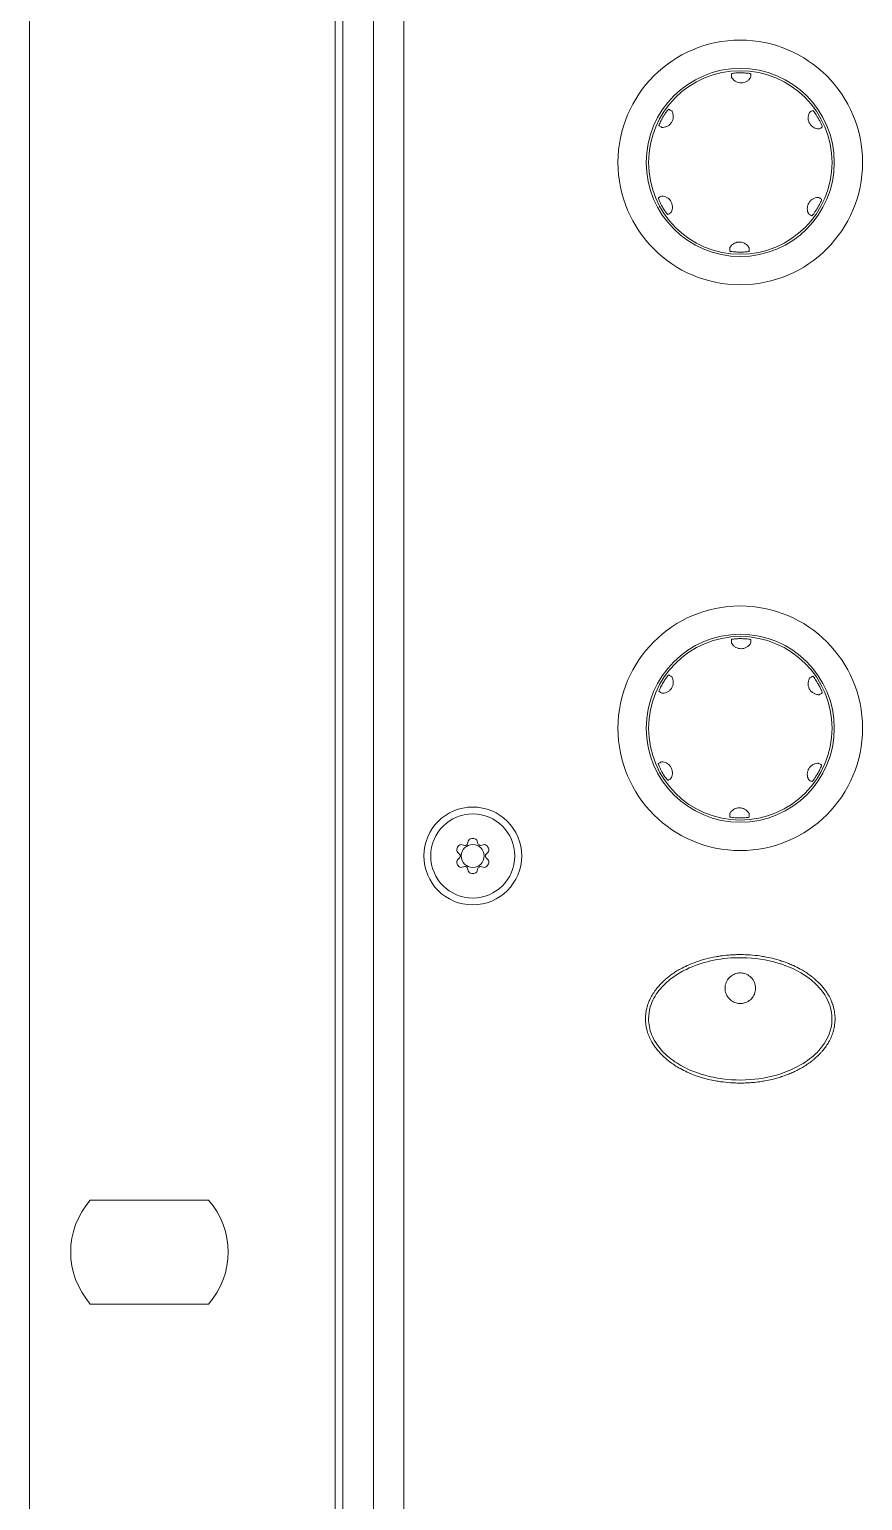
# Model space of a CAD drawing. Header units: millimetres. Extents: x 20 to 1660, y 4 to 1168.
# Drawn here: x 194.9 to 249.4, y 556.9 to 653.1 of the extents above; entities that cross this region are included whole.
import ezdxf

# ---------------------------------------------------------------- set-up
doc = ezdxf.new("R2010")
doc.units = ezdxf.units.MM
doc.header["$LTSCALE"] = 4
doc.layers.add('Visible Edges(A H Standard)', color=7, linetype='Continuous', lineweight=18)

msp = doc.modelspace()

# ---------------------------------------------------------------- linework, layer by layer
at = {"layer": 'Visible Edges(A H Standard)'}
for p, q in [((214.876, 743.055), (214.876, 257.055)), ((194.876, 262.055), (194.876, 738.055)), ((215.376, 718.855), (215.376, 270.484)), ((217.376, 270.484), (217.376, 718.855)), ((219.376, 270.484), (219.376, 718.855)), ((219.376, 718.855), (219.376, 270.484)), ((223.189, 599.74), (223.362, 599.693)), ((223.537, 599.795), (223.584, 599.968)), ((224.169, 599.968), (224.215, 599.795)), ((224.391, 599.693), (224.564, 599.74)), ((223.023, 599.106), (222.896, 599.233)), ((222.896, 598.776), (223.023, 598.903)), ((224.857, 599.233), (224.73, 599.106)), ((224.73, 598.903), (224.857, 598.776)), ((223.362, 598.316), (223.189, 598.269)), ((223.584, 598.041), (223.537, 598.214)), ((224.215, 598.214), (224.169, 598.041)), ((224.564, 598.269), (224.391, 598.316)), ((198.858, 576.505), (206.595, 576.505)), ((206.595, 569.705), (198.858, 569.705))]:
    msp.add_line(p, q, dxfattribs=at)
for centre, radius in [((241.376, 644.355), 8), ((241.376, 644.355), 6.15), ((241.376, 644.355), 6), ((241.376, 607.355), 8), ((241.376, 607.355), 6.15), ((241.376, 607.355), 6), ((223.876, 599.005), 3.2), ((223.876, 599.005), 2.75), ((223.876, 599.005), 0.75)]:
    msp.add_circle(centre, radius, dxfattribs=at)
for centre, radius, start, end in [((223.073, 599.409), 0.25, 153.26057, 225), ((223.876, 599.005), 1.15, 146.73943, 153.26057), ((223.124, 599.498), 0.25, 75, 146.73943), ((223.388, 599.79), 0.1, 255, 301.90196), ((223.876, 599.005), 0.825, 118.09804, 121.90196), ((223.441, 599.821), 0.1, 298.09804, 345), ((223.825, 599.903), 0.25, 93.26057, 165), ((223.876, 599.005), 1.15, 86.73943, 93.26057), ((223.928, 599.903), 0.25, 15, 86.73943), ((224.312, 599.821), 0.1, 195, 241.90196), ((223.876, 599.005), 0.825, 58.09804, 61.90196), ((224.365, 599.79), 0.1, 238.09804, 285), ((224.629, 599.498), 0.25, 33.26057, 105), ((223.876, 599.005), 1.15, 26.73943, 33.26057), ((224.68, 599.409), 0.25, 315, 26.73943), ((223.073, 598.6), 0.25, 135, 206.73943), ((223.876, 599.005), 1.15, 206.73943, 213.26057), ((222.952, 599.035), 0.1, 358.09804, 45), ((222.952, 598.974), 0.1, 315, 1.90196), ((223.876, 599.005), 0.825, 178.09804, 181.90196), ((224.801, 599.035), 0.1, 135, 181.90196), ((223.876, 599.005), 0.825, 358.09804, 1.90196), ((224.801, 598.974), 0.1, 178.09804, 225), ((223.876, 599.005), 1.15, 326.73943, 333.26057), ((224.68, 598.6), 0.25, 333.26057, 45), ((223.124, 598.511), 0.25, 213.26057, 285), ((223.388, 598.219), 0.1, 58.09804, 105), ((223.876, 599.005), 0.825, 238.09804, 241.90196), ((223.441, 598.189), 0.1, 15, 61.90196), ((223.825, 598.106), 0.25, 195, 266.73943), ((223.876, 599.005), 1.15, 266.73943, 273.26057), ((223.928, 598.106), 0.25, 273.26057, 345), ((224.312, 598.189), 0.1, 118.09804, 165), ((223.876, 599.005), 0.825, 298.09804, 301.90196), ((224.365, 598.219), 0.1, 75, 121.90196), ((224.629, 598.511), 0.25, 255, 326.73943), ((202.726, 573.105), 5.15, 138.68532, 221.31468), ((202.726, 573.105), 5.15, 318.68532, 41.31468)]:
    msp.add_arc(centre, radius, start, end, dxfattribs=at)
for points, knots in [([(240.799, 650.164), (240.799, 650.166), (240.807, 650.17), (240.843, 650.178), (240.877, 650.184), (240.968, 650.196), (241.024, 650.202), (241.132, 650.21), (241.178, 650.212), (241.267, 650.215), (241.307, 650.216), (241.39, 650.217), (241.433, 650.217), (241.515, 650.215), (241.556, 650.214), (241.641, 650.21), (241.685, 650.207), (241.795, 650.198), (241.857, 650.192), (241.957, 650.178), (241.994, 650.171), (242.035, 650.162), (242.045, 650.159), (242.055, 650.155), (242.056, 650.154), (242.056, 650.153)], [0.0050526, 0.0050526, 0.0050526, 0.0050526, 0.0209335, 0.0209335, 0.0421493, 0.0421493, 0.0639025, 0.0639025, 0.0788198, 0.0788198, 0.0911081, 0.0911081, 0.1036264, 0.1036264, 0.1158981, 0.1158981, 0.1294983, 0.1294983, 0.152114, 0.152114, 0.172933, 0.172933, 0.185567, 0.185567, 0.1930408, 0.1930408, 0.1930408, 0.1930408]), ([(240.8, 649.937), (240.8, 649.975), (240.8, 650.014), (240.8, 650.089), (240.799, 650.127), (240.799, 650.164)], [0, 0, 0, 0, 0.2608119, 0.2608119, 0.5174788, 0.5174788, 0.5174788, 0.5174788]), ([(242.055, 649.926), (242.055, 649.921), (242.044, 649.898), (242.001, 649.836), (241.973, 649.8), (241.893, 649.723), (241.844, 649.683), (241.731, 649.621), (241.674, 649.597), (241.556, 649.567), (241.498, 649.559), (241.38, 649.558), (241.321, 649.564), (241.204, 649.592), (241.147, 649.614), (241.034, 649.673), (240.983, 649.711), (240.895, 649.793), (240.861, 649.835), (240.812, 649.907), (240.8, 649.932), (240.8, 649.937)], [-0.277297, -0.277297, -0.277297, -0.277297, -0.2408031, -0.2408031, -0.2110318, -0.2110318, -0.1825766, -0.1825766, -0.1593494, -0.1593494, -0.1383563, -0.1383563, -0.1174789, -0.1174789, -0.094839, -0.094839, -0.0675962, -0.0675962, -0.0356357, -0.0356357, 0, 0, 0, 0]), ([(242.056, 650.153), (242.056, 650.115), (242.056, 650.077), (242.056, 650.001), (242.056, 649.964), (242.055, 649.926)], [0.001464, 0.001464, 0.001464, 0.001464, 0.2608124, 0.2608124, 0.5189912, 0.5189912, 0.5189912, 0.5189912]), ([(236.057, 646.76), (236.055, 646.761), (236.056, 646.769), (236.066, 646.804), (236.078, 646.837), (236.114, 646.923), (236.138, 646.976), (236.189, 647.081), (236.213, 647.129), (236.254, 647.204), (236.268, 647.231), (236.295, 647.278), (236.306, 647.298), (236.329, 647.337), (236.341, 647.356), (236.366, 647.398), (236.38, 647.42), (236.415, 647.477), (236.437, 647.51), (236.505, 647.611), (236.544, 647.665), (236.606, 647.747), (236.633, 647.78), (236.668, 647.82), (236.679, 647.832), (236.691, 647.842), (236.694, 647.843), (236.695, 647.843)], [0.0050526, 0.0050526, 0.0050526, 0.0050526, 0.0209342, 0.0209342, 0.0422625, 0.0422625, 0.0644389, 0.0644389, 0.0815175, 0.0815175, 0.0906589, 0.0906589, 0.0976208, 0.0976208, 0.1042775, 0.1042775, 0.112119, 0.112119, 0.1244509, 0.1244509, 0.1504493, 0.1504493, 0.1759928, 0.1759928, 0.1945331, 0.1945331, 0.2065534, 0.2065534, 0.2065534, 0.2065534]), ([(236.891, 647.728), (236.894, 647.727), (236.9, 647.718), (236.92, 647.684), (236.932, 647.659), (236.962, 647.581), (236.979, 647.525), (236.996, 647.398), (236.997, 647.332), (236.977, 647.193), (236.957, 647.124), (236.895, 646.994), (236.856, 646.934), (236.763, 646.831), (236.711, 646.788), (236.598, 646.717), (236.539, 646.692), (236.425, 646.656), (236.372, 646.648), (236.286, 646.642), (236.258, 646.644), (236.253, 646.647)], [-0.2745814, -0.2745814, -0.2745814, -0.2745814, -0.2512857, -0.2512857, -0.2281491, -0.2281491, -0.1975121, -0.1975121, -0.170653, -0.170653, -0.1447631, -0.1447631, -0.1195712, -0.1195712, -0.0947901, -0.0947901, -0.0671927, -0.0671927, -0.0356579, -0.0356579, -0.0000154, -0.0000154, -0.0000154, -0.0000154]), ([(236.695, 647.843), (236.728, 647.823), (236.761, 647.804), (236.827, 647.766), (236.859, 647.747), (236.891, 647.728)], [0.001464, 0.001464, 0.001464, 0.001464, 0.265031, 0.265031, 0.5189911, 0.5189911, 0.5189911, 0.5189911]), ([(246.541, 646.552), (246.538, 646.551), (246.527, 646.549), (246.49, 646.55), (246.463, 646.551), (246.382, 646.563), (246.325, 646.576), (246.207, 646.624), (246.15, 646.656), (246.04, 646.741), (245.989, 646.792), (245.906, 646.91), (245.873, 646.974), (245.829, 647.106), (245.817, 647.173), (245.811, 647.307), (245.818, 647.371), (245.845, 647.49), (245.865, 647.541), (245.903, 647.619), (245.919, 647.642), (245.923, 647.645)], [-0.2748649, -0.2748649, -0.2748649, -0.2748649, -0.2520329, -0.2520329, -0.2293057, -0.2293057, -0.1983464, -0.1983464, -0.1716119, -0.1716119, -0.1456849, -0.1456849, -0.1203829, -0.1203829, -0.0954605, -0.0954605, -0.0679128, -0.0679128, -0.0356556, -0.0356556, -0.0000154, -0.0000154, -0.0000154, -0.0000154]), ([(245.923, 647.645), (245.957, 647.665), (245.99, 647.684), (246.055, 647.722), (246.087, 647.741), (246.119, 647.759)], [0, 0, 0, 0, 0.2650872, 0.2650872, 0.5174787, 0.5174787, 0.5174787, 0.5174787]), ([(246.119, 647.759), (246.121, 647.76), (246.128, 647.755), (246.153, 647.728), (246.175, 647.702), (246.232, 647.628), (246.266, 647.581), (246.331, 647.484), (246.36, 647.439), (246.406, 647.366), (246.421, 647.34), (246.449, 647.294), (246.46, 647.274), (246.483, 647.234), (246.494, 647.215), (246.517, 647.172), (246.53, 647.149), (246.561, 647.09), (246.579, 647.054), (246.633, 646.945), (246.66, 646.885), (246.7, 646.789), (246.715, 646.75), (246.732, 646.7), (246.737, 646.684), (246.739, 646.669), (246.739, 646.666), (246.738, 646.665)], [0.0050526, 0.0050526, 0.0050526, 0.0050526, 0.0209342, 0.0209342, 0.0422625, 0.0422625, 0.0644389, 0.0644389, 0.0815175, 0.0815175, 0.0906588, 0.0906588, 0.0976208, 0.0976208, 0.1042776, 0.1042776, 0.1121191, 0.1121191, 0.124451, 0.124451, 0.1504494, 0.1504494, 0.1759928, 0.1759928, 0.194533, 0.194533, 0.2065532, 0.2065532, 0.2065532, 0.2065532]), ([(236.253, 646.647), (236.22, 646.666), (236.186, 646.685), (236.121, 646.723), (236.089, 646.741), (236.057, 646.76)], [0, 0, 0, 0, 0.2650305, 0.2650305, 0.5174787, 0.5174787, 0.5174787, 0.5174787]), ([(246.738, 646.665), (246.705, 646.646), (246.671, 646.627), (246.605, 646.589), (246.573, 646.571), (246.541, 646.552)], [0.001464, 0.001464, 0.001464, 0.001464, 0.2650877, 0.2650877, 0.5189911, 0.5189911, 0.5189911, 0.5189911]), ([(236.634, 640.95), (236.632, 640.949), (236.625, 640.954), (236.6, 640.981), (236.578, 641.007), (236.521, 641.081), (236.487, 641.128), (236.422, 641.225), (236.392, 641.27), (236.347, 641.343), (236.331, 641.369), (236.304, 641.415), (236.292, 641.435), (236.27, 641.475), (236.259, 641.495), (236.236, 641.537), (236.223, 641.56), (236.192, 641.619), (236.174, 641.655), (236.12, 641.764), (236.093, 641.824), (236.053, 641.92), (236.038, 641.959), (236.021, 642.009), (236.016, 642.025), (236.013, 642.04), (236.013, 642.044), (236.015, 642.044)], [0.0050526, 0.0050526, 0.0050526, 0.0050526, 0.0209342, 0.0209342, 0.0422625, 0.0422625, 0.0644389, 0.0644389, 0.0815175, 0.0815175, 0.0906588, 0.0906588, 0.0976208, 0.0976208, 0.1042776, 0.1042776, 0.1121191, 0.1121191, 0.124451, 0.124451, 0.1504494, 0.1504494, 0.1759928, 0.1759928, 0.194533, 0.194533, 0.2065532, 0.2065532, 0.2065532, 0.2065532]), ([(236.015, 642.044), (236.048, 642.063), (236.082, 642.083), (236.147, 642.12), (236.18, 642.139), (236.212, 642.157)], [0.001464, 0.001464, 0.001464, 0.001464, 0.2650877, 0.2650877, 0.5189911, 0.5189911, 0.5189911, 0.5189911]), ([(236.212, 642.157), (236.215, 642.158), (236.225, 642.16), (236.263, 642.159), (236.29, 642.158), (236.371, 642.146), (236.428, 642.133), (236.546, 642.085), (236.603, 642.053), (236.713, 641.968), (236.763, 641.917), (236.847, 641.799), (236.879, 641.735), (236.924, 641.603), (236.935, 641.536), (236.942, 641.402), (236.934, 641.338), (236.908, 641.219), (236.888, 641.168), (236.85, 641.09), (236.834, 641.067), (236.83, 641.064)], [-0.2748649, -0.2748649, -0.2748649, -0.2748649, -0.2520329, -0.2520329, -0.2293057, -0.2293057, -0.1983464, -0.1983464, -0.1716119, -0.1716119, -0.1456849, -0.1456849, -0.1203829, -0.1203829, -0.0954605, -0.0954605, -0.0679128, -0.0679128, -0.0356556, -0.0356556, -0.0000154, -0.0000154, -0.0000154, -0.0000154]), ([(245.862, 640.981), (245.859, 640.982), (245.852, 640.992), (245.833, 641.026), (245.821, 641.05), (245.79, 641.128), (245.773, 641.184), (245.757, 641.311), (245.756, 641.377), (245.776, 641.516), (245.796, 641.585), (245.857, 641.715), (245.897, 641.775), (245.99, 641.878), (246.042, 641.921), (246.155, 641.992), (246.214, 642.017), (246.328, 642.053), (246.381, 642.061), (246.467, 642.067), (246.495, 642.065), (246.499, 642.062)], [-0.2745814, -0.2745814, -0.2745814, -0.2745814, -0.2512857, -0.2512857, -0.2281491, -0.2281491, -0.1975121, -0.1975121, -0.170653, -0.170653, -0.1447631, -0.1447631, -0.1195712, -0.1195712, -0.0947901, -0.0947901, -0.0671927, -0.0671927, -0.0356579, -0.0356579, -0.0000154, -0.0000154, -0.0000154, -0.0000154]), ([(246.696, 641.949), (246.698, 641.948), (246.697, 641.94), (246.686, 641.905), (246.675, 641.872), (246.639, 641.786), (246.615, 641.733), (246.564, 641.629), (246.54, 641.581), (246.499, 641.505), (246.484, 641.478), (246.458, 641.432), (246.446, 641.411), (246.423, 641.372), (246.412, 641.353), (246.387, 641.311), (246.373, 641.289), (246.338, 641.232), (246.316, 641.199), (246.248, 641.098), (246.209, 641.044), (246.147, 640.962), (246.12, 640.929), (246.085, 640.889), (246.074, 640.877), (246.062, 640.867), (246.059, 640.866), (246.058, 640.866)], [0.0050526, 0.0050526, 0.0050526, 0.0050526, 0.0209342, 0.0209342, 0.0422625, 0.0422625, 0.0644389, 0.0644389, 0.0815175, 0.0815175, 0.0906589, 0.0906589, 0.0976208, 0.0976208, 0.1042775, 0.1042775, 0.112119, 0.112119, 0.1244509, 0.1244509, 0.1504493, 0.1504493, 0.1759928, 0.1759928, 0.1945331, 0.1945331, 0.2065534, 0.2065534, 0.2065534, 0.2065534]), ([(246.499, 642.062), (246.533, 642.043), (246.567, 642.024), (246.632, 641.986), (246.664, 641.968), (246.696, 641.949)], [0, 0, 0, 0, 0.2650305, 0.2650305, 0.5174787, 0.5174787, 0.5174787, 0.5174787]), ([(236.83, 641.064), (236.796, 641.045), (236.763, 641.025), (236.697, 640.987), (236.665, 640.969), (236.634, 640.95)], [0, 0, 0, 0, 0.2650872, 0.2650872, 0.5174787, 0.5174787, 0.5174787, 0.5174787]), ([(246.058, 640.866), (246.025, 640.886), (245.991, 640.905), (245.926, 640.943), (245.894, 640.962), (245.862, 640.981)], [0.001464, 0.001464, 0.001464, 0.001464, 0.265031, 0.265031, 0.5189911, 0.5189911, 0.5189911, 0.5189911]), ([(240.697, 638.783), (240.697, 638.786), (240.702, 638.797), (240.723, 638.832), (240.739, 638.857), (240.788, 638.917), (240.821, 638.953), (240.905, 639.02), (240.951, 639.051), (241.052, 639.101), (241.103, 639.119), (241.197, 639.141), (241.237, 639.147), (241.315, 639.152), (241.351, 639.151), (241.429, 639.144), (241.47, 639.137), (241.564, 639.111), (241.615, 639.091), (241.721, 639.034), (241.771, 638.996), (241.859, 638.916), (241.892, 638.873), (241.941, 638.802), (241.953, 638.777), (241.953, 638.772)], [-0.2785625, -0.2785625, -0.2785625, -0.2785625, -0.2532676, -0.2532676, -0.2275298, -0.2275298, -0.2007682, -0.2007682, -0.177397, -0.177397, -0.1569657, -0.1569657, -0.1425472, -0.1425472, -0.1295459, -0.1295459, -0.1148331, -0.1148331, -0.0943326, -0.0943326, -0.0672676, -0.0672676, -0.0356234, -0.0356234, -0.0000154, -0.0000154, -0.0000154, -0.0000154]), ([(240.696, 638.556), (240.696, 638.594), (240.697, 638.632), (240.697, 638.708), (240.697, 638.746), (240.697, 638.783)], [0.001464, 0.001464, 0.001464, 0.001464, 0.2614113, 0.2614113, 0.5189912, 0.5189912, 0.5189912, 0.5189912]), ([(241.953, 638.545), (241.953, 638.543), (241.946, 638.54), (241.91, 638.531), (241.876, 638.525), (241.785, 638.513), (241.728, 638.507), (241.62, 638.499), (241.573, 638.497), (241.486, 638.494), (241.446, 638.493), (241.366, 638.492), (241.325, 638.492), (241.245, 638.494), (241.205, 638.495), (241.123, 638.498), (241.08, 638.501), (240.963, 638.51), (240.901, 638.517), (240.803, 638.53), (240.765, 638.536), (240.721, 638.546), (240.709, 638.549), (240.698, 638.553), (240.696, 638.555), (240.696, 638.556)], [0.0050526, 0.0050526, 0.0050526, 0.0050526, 0.0209336, 0.0209336, 0.0421612, 0.0421612, 0.0639827, 0.0639827, 0.0789493, 0.0789493, 0.0909422, 0.0909422, 0.1029789, 0.1029789, 0.1148817, 0.1148817, 0.1281141, 0.1281141, 0.1527445, 0.1527445, 0.1772586, 0.1772586, 0.1928722, 0.1928722, 0.2023926, 0.2023926, 0.2023926, 0.2023926]), ([(241.953, 638.772), (241.953, 638.734), (241.953, 638.695), (241.953, 638.62), (241.953, 638.582), (241.953, 638.545)], [0, 0, 0, 0, 0.2614108, 0.2614108, 0.5174788, 0.5174788, 0.5174788, 0.5174788]), ([(240.799, 613.164), (240.799, 613.166), (240.807, 613.17), (240.843, 613.178), (240.877, 613.184), (240.968, 613.196), (241.024, 613.202), (241.132, 613.21), (241.178, 613.212), (241.267, 613.215), (241.307, 613.216), (241.39, 613.217), (241.433, 613.217), (241.515, 613.215), (241.556, 613.214), (241.641, 613.21), (241.685, 613.207), (241.795, 613.198), (241.857, 613.192), (241.957, 613.178), (241.994, 613.171), (242.035, 613.162), (242.045, 613.159), (242.055, 613.155), (242.056, 613.154), (242.056, 613.153)], [0.0050526, 0.0050526, 0.0050526, 0.0050526, 0.0209335, 0.0209335, 0.0421493, 0.0421493, 0.0639025, 0.0639025, 0.0788198, 0.0788198, 0.0911081, 0.0911081, 0.1036264, 0.1036264, 0.1158981, 0.1158981, 0.1294983, 0.1294983, 0.152114, 0.152114, 0.172933, 0.172933, 0.185567, 0.185567, 0.1930408, 0.1930408, 0.1930408, 0.1930408]), ([(240.8, 612.937), (240.8, 612.975), (240.8, 613.014), (240.8, 613.089), (240.799, 613.127), (240.799, 613.164)], [0, 0, 0, 0, 0.2608119, 0.2608119, 0.5174788, 0.5174788, 0.5174788, 0.5174788]), ([(242.055, 612.926), (242.055, 612.921), (242.044, 612.898), (242.001, 612.836), (241.973, 612.8), (241.893, 612.723), (241.844, 612.683), (241.731, 612.621), (241.674, 612.597), (241.556, 612.567), (241.498, 612.559), (241.38, 612.558), (241.321, 612.564), (241.204, 612.592), (241.147, 612.614), (241.034, 612.673), (240.983, 612.711), (240.895, 612.793), (240.861, 612.835), (240.812, 612.907), (240.8, 612.932), (240.8, 612.937)], [-0.277297, -0.277297, -0.277297, -0.277297, -0.2408031, -0.2408031, -0.2110318, -0.2110318, -0.1825766, -0.1825766, -0.1593494, -0.1593494, -0.1383563, -0.1383563, -0.1174789, -0.1174789, -0.094839, -0.094839, -0.0675962, -0.0675962, -0.0356357, -0.0356357, 0, 0, 0, 0]), ([(242.056, 613.153), (242.056, 613.115), (242.056, 613.077), (242.056, 613.001), (242.056, 612.964), (242.055, 612.926)], [0.001464, 0.001464, 0.001464, 0.001464, 0.2608124, 0.2608124, 0.5189912, 0.5189912, 0.5189912, 0.5189912]), ([(236.057, 609.76), (236.055, 609.761), (236.056, 609.769), (236.066, 609.804), (236.078, 609.837), (236.114, 609.923), (236.138, 609.976), (236.189, 610.081), (236.213, 610.129), (236.254, 610.204), (236.268, 610.231), (236.295, 610.278), (236.306, 610.298), (236.329, 610.337), (236.341, 610.356), (236.366, 610.398), (236.38, 610.42), (236.415, 610.477), (236.437, 610.51), (236.505, 610.611), (236.544, 610.665), (236.606, 610.747), (236.633, 610.78), (236.668, 610.82), (236.679, 610.832), (236.691, 610.842), (236.694, 610.843), (236.695, 610.843)], [0.0050526, 0.0050526, 0.0050526, 0.0050526, 0.0209342, 0.0209342, 0.0422625, 0.0422625, 0.0644389, 0.0644389, 0.0815175, 0.0815175, 0.0906589, 0.0906589, 0.0976208, 0.0976208, 0.1042775, 0.1042775, 0.112119, 0.112119, 0.1244509, 0.1244509, 0.1504493, 0.1504493, 0.1759928, 0.1759928, 0.1945331, 0.1945331, 0.2065534, 0.2065534, 0.2065534, 0.2065534]), ([(236.891, 610.728), (236.894, 610.727), (236.9, 610.718), (236.92, 610.684), (236.932, 610.659), (236.962, 610.581), (236.979, 610.525), (236.996, 610.398), (236.997, 610.332), (236.977, 610.193), (236.957, 610.124), (236.895, 609.994), (236.856, 609.934), (236.763, 609.831), (236.711, 609.788), (236.598, 609.717), (236.539, 609.692), (236.425, 609.656), (236.372, 609.648), (236.286, 609.642), (236.258, 609.644), (236.253, 609.647)], [-0.2745814, -0.2745814, -0.2745814, -0.2745814, -0.2512857, -0.2512857, -0.2281491, -0.2281491, -0.1975121, -0.1975121, -0.170653, -0.170653, -0.1447631, -0.1447631, -0.1195712, -0.1195712, -0.0947901, -0.0947901, -0.0671927, -0.0671927, -0.0356579, -0.0356579, -0.0000154, -0.0000154, -0.0000154, -0.0000154]), ([(236.695, 610.843), (236.728, 610.823), (236.761, 610.804), (236.827, 610.766), (236.859, 610.747), (236.891, 610.728)], [0.001464, 0.001464, 0.001464, 0.001464, 0.265031, 0.265031, 0.5189911, 0.5189911, 0.5189911, 0.5189911]), ([(246.541, 609.552), (246.538, 609.551), (246.527, 609.549), (246.49, 609.55), (246.463, 609.551), (246.382, 609.563), (246.325, 609.576), (246.207, 609.624), (246.15, 609.656), (246.04, 609.741), (245.989, 609.792), (245.906, 609.91), (245.873, 609.974), (245.829, 610.106), (245.817, 610.173), (245.811, 610.307), (245.818, 610.371), (245.845, 610.49), (245.865, 610.541), (245.903, 610.619), (245.919, 610.642), (245.923, 610.645)], [-0.2748649, -0.2748649, -0.2748649, -0.2748649, -0.2520329, -0.2520329, -0.2293057, -0.2293057, -0.1983464, -0.1983464, -0.1716119, -0.1716119, -0.1456849, -0.1456849, -0.1203829, -0.1203829, -0.0954605, -0.0954605, -0.0679128, -0.0679128, -0.0356556, -0.0356556, -0.0000154, -0.0000154, -0.0000154, -0.0000154]), ([(245.923, 610.645), (245.957, 610.665), (245.99, 610.684), (246.055, 610.722), (246.087, 610.741), (246.119, 610.759)], [0, 0, 0, 0, 0.2650872, 0.2650872, 0.5174787, 0.5174787, 0.5174787, 0.5174787]), ([(246.119, 610.759), (246.121, 610.76), (246.128, 610.755), (246.153, 610.728), (246.175, 610.702), (246.232, 610.628), (246.266, 610.581), (246.331, 610.484), (246.36, 610.439), (246.406, 610.366), (246.421, 610.34), (246.449, 610.294), (246.46, 610.274), (246.483, 610.234), (246.494, 610.215), (246.517, 610.172), (246.53, 610.149), (246.561, 610.09), (246.579, 610.054), (246.633, 609.945), (246.66, 609.885), (246.7, 609.789), (246.715, 609.75), (246.732, 609.7), (246.737, 609.684), (246.739, 609.669), (246.739, 609.666), (246.738, 609.665)], [0.0050526, 0.0050526, 0.0050526, 0.0050526, 0.0209342, 0.0209342, 0.0422625, 0.0422625, 0.0644389, 0.0644389, 0.0815175, 0.0815175, 0.0906588, 0.0906588, 0.0976208, 0.0976208, 0.1042776, 0.1042776, 0.1121191, 0.1121191, 0.124451, 0.124451, 0.1504494, 0.1504494, 0.1759928, 0.1759928, 0.194533, 0.194533, 0.2065532, 0.2065532, 0.2065532, 0.2065532]), ([(236.253, 609.647), (236.22, 609.666), (236.186, 609.685), (236.121, 609.723), (236.089, 609.741), (236.057, 609.76)], [0, 0, 0, 0, 0.2650305, 0.2650305, 0.5174787, 0.5174787, 0.5174787, 0.5174787]), ([(246.738, 609.665), (246.705, 609.646), (246.671, 609.627), (246.605, 609.589), (246.573, 609.571), (246.541, 609.552)], [0.001464, 0.001464, 0.001464, 0.001464, 0.2650877, 0.2650877, 0.5189911, 0.5189911, 0.5189911, 0.5189911]), ([(236.015, 605.044), (236.048, 605.063), (236.082, 605.083), (236.147, 605.12), (236.18, 605.139), (236.212, 605.157)], [0.001464, 0.001464, 0.001464, 0.001464, 0.2650877, 0.2650877, 0.5189911, 0.5189911, 0.5189911, 0.5189911]), ([(236.212, 605.157), (236.215, 605.158), (236.225, 605.16), (236.263, 605.159), (236.29, 605.158), (236.371, 605.146), (236.428, 605.133), (236.546, 605.085), (236.603, 605.053), (236.713, 604.968), (236.763, 604.917), (236.847, 604.799), (236.879, 604.735), (236.924, 604.603), (236.935, 604.536), (236.942, 604.402), (236.934, 604.338), (236.908, 604.219), (236.888, 604.168), (236.85, 604.09), (236.834, 604.067), (236.83, 604.064)], [-0.2748649, -0.2748649, -0.2748649, -0.2748649, -0.2520329, -0.2520329, -0.2293057, -0.2293057, -0.1983464, -0.1983464, -0.1716119, -0.1716119, -0.1456849, -0.1456849, -0.1203829, -0.1203829, -0.0954605, -0.0954605, -0.0679128, -0.0679128, -0.0356556, -0.0356556, -0.0000154, -0.0000154, -0.0000154, -0.0000154]), ([(236.634, 603.95), (236.632, 603.949), (236.625, 603.954), (236.6, 603.981), (236.578, 604.007), (236.521, 604.081), (236.487, 604.128), (236.422, 604.225), (236.392, 604.27), (236.347, 604.343), (236.331, 604.369), (236.304, 604.415), (236.292, 604.435), (236.27, 604.475), (236.259, 604.495), (236.236, 604.537), (236.223, 604.56), (236.192, 604.619), (236.174, 604.655), (236.12, 604.764), (236.093, 604.824), (236.053, 604.92), (236.038, 604.959), (236.021, 605.009), (236.016, 605.025), (236.013, 605.04), (236.013, 605.044), (236.015, 605.044)], [0.0050526, 0.0050526, 0.0050526, 0.0050526, 0.0209342, 0.0209342, 0.0422625, 0.0422625, 0.0644389, 0.0644389, 0.0815175, 0.0815175, 0.0906588, 0.0906588, 0.0976208, 0.0976208, 0.1042776, 0.1042776, 0.1121191, 0.1121191, 0.124451, 0.124451, 0.1504494, 0.1504494, 0.1759928, 0.1759928, 0.194533, 0.194533, 0.2065532, 0.2065532, 0.2065532, 0.2065532]), ([(245.862, 603.981), (245.859, 603.982), (245.852, 603.992), (245.833, 604.026), (245.821, 604.05), (245.79, 604.128), (245.773, 604.184), (245.757, 604.311), (245.756, 604.377), (245.776, 604.516), (245.796, 604.585), (245.857, 604.715), (245.897, 604.775), (245.99, 604.878), (246.042, 604.921), (246.155, 604.992), (246.214, 605.017), (246.328, 605.053), (246.381, 605.061), (246.467, 605.067), (246.495, 605.065), (246.499, 605.062)], [-0.2745814, -0.2745814, -0.2745814, -0.2745814, -0.2512857, -0.2512857, -0.2281491, -0.2281491, -0.1975121, -0.1975121, -0.170653, -0.170653, -0.1447631, -0.1447631, -0.1195712, -0.1195712, -0.0947901, -0.0947901, -0.0671927, -0.0671927, -0.0356579, -0.0356579, -0.0000154, -0.0000154, -0.0000154, -0.0000154]), ([(246.696, 604.949), (246.698, 604.948), (246.697, 604.94), (246.686, 604.905), (246.675, 604.872), (246.639, 604.786), (246.615, 604.733), (246.564, 604.629), (246.54, 604.581), (246.499, 604.505), (246.484, 604.478), (246.458, 604.432), (246.446, 604.411), (246.423, 604.372), (246.412, 604.353), (246.387, 604.311), (246.373, 604.289), (246.338, 604.232), (246.316, 604.199), (246.248, 604.098), (246.209, 604.044), (246.147, 603.962), (246.12, 603.929), (246.085, 603.889), (246.074, 603.877), (246.062, 603.867), (246.059, 603.866), (246.058, 603.866)], [0.0050526, 0.0050526, 0.0050526, 0.0050526, 0.0209342, 0.0209342, 0.0422625, 0.0422625, 0.0644389, 0.0644389, 0.0815175, 0.0815175, 0.0906589, 0.0906589, 0.0976208, 0.0976208, 0.1042775, 0.1042775, 0.112119, 0.112119, 0.1244509, 0.1244509, 0.1504493, 0.1504493, 0.1759928, 0.1759928, 0.1945331, 0.1945331, 0.2065534, 0.2065534, 0.2065534, 0.2065534]), ([(246.499, 605.062), (246.533, 605.043), (246.567, 605.024), (246.632, 604.986), (246.664, 604.968), (246.696, 604.949)], [0, 0, 0, 0, 0.2650305, 0.2650305, 0.5174787, 0.5174787, 0.5174787, 0.5174787]), ([(236.83, 604.064), (236.796, 604.045), (236.763, 604.025), (236.697, 603.987), (236.665, 603.969), (236.634, 603.95)], [0, 0, 0, 0, 0.2650872, 0.2650872, 0.5174787, 0.5174787, 0.5174787, 0.5174787]), ([(246.058, 603.866), (246.025, 603.886), (245.991, 603.905), (245.926, 603.943), (245.894, 603.962), (245.862, 603.981)], [0.001464, 0.001464, 0.001464, 0.001464, 0.265031, 0.265031, 0.5189911, 0.5189911, 0.5189911, 0.5189911]), ([(240.696, 601.556), (240.696, 601.594), (240.697, 601.632), (240.697, 601.708), (240.697, 601.746), (240.697, 601.783)], [0.001464, 0.001464, 0.001464, 0.001464, 0.2614113, 0.2614113, 0.5189912, 0.5189912, 0.5189912, 0.5189912]), ([(241.953, 601.545), (241.953, 601.543), (241.946, 601.54), (241.91, 601.531), (241.876, 601.525), (241.785, 601.513), (241.728, 601.507), (241.62, 601.499), (241.573, 601.497), (241.486, 601.494), (241.446, 601.493), (241.366, 601.492), (241.325, 601.492), (241.245, 601.494), (241.205, 601.495), (241.123, 601.498), (241.08, 601.501), (240.963, 601.51), (240.901, 601.517), (240.803, 601.53), (240.765, 601.536), (240.721, 601.546), (240.709, 601.549), (240.698, 601.553), (240.696, 601.555), (240.696, 601.556)], [0.0050526, 0.0050526, 0.0050526, 0.0050526, 0.0209336, 0.0209336, 0.0421612, 0.0421612, 0.0639827, 0.0639827, 0.0789493, 0.0789493, 0.0909422, 0.0909422, 0.1029789, 0.1029789, 0.1148817, 0.1148817, 0.1281141, 0.1281141, 0.1527445, 0.1527445, 0.1772586, 0.1772586, 0.1928722, 0.1928722, 0.2023926, 0.2023926, 0.2023926, 0.2023926]), ([(240.697, 601.783), (240.697, 601.786), (240.702, 601.797), (240.723, 601.832), (240.739, 601.857), (240.788, 601.917), (240.821, 601.953), (240.905, 602.02), (240.951, 602.051), (241.052, 602.101), (241.103, 602.119), (241.197, 602.141), (241.237, 602.147), (241.315, 602.152), (241.351, 602.151), (241.429, 602.144), (241.47, 602.137), (241.564, 602.111), (241.615, 602.091), (241.721, 602.034), (241.771, 601.996), (241.859, 601.916), (241.892, 601.873), (241.941, 601.802), (241.953, 601.777), (241.953, 601.772)], [-0.2785625, -0.2785625, -0.2785625, -0.2785625, -0.2532676, -0.2532676, -0.2275298, -0.2275298, -0.2007682, -0.2007682, -0.177397, -0.177397, -0.1569657, -0.1569657, -0.1425472, -0.1425472, -0.1295459, -0.1295459, -0.1148331, -0.1148331, -0.0943326, -0.0943326, -0.0672676, -0.0672676, -0.0356234, -0.0356234, -0.0000154, -0.0000154, -0.0000154, -0.0000154]), ([(241.953, 601.772), (241.953, 601.734), (241.953, 601.695), (241.953, 601.62), (241.953, 601.582), (241.953, 601.545)], [0, 0, 0, 0, 0.2614108, 0.2614108, 0.5174788, 0.5174788, 0.5174788, 0.5174788]), ([(235.176, 588.355), (235.176, 588.486), (235.193, 588.715), (235.241, 588.971), (235.289, 589.16), (235.327, 589.282), (235.392, 589.461), (235.466, 589.635), (235.595, 589.884), (235.725, 590.093), (235.904, 590.339), (236.057, 590.522), (236.262, 590.737), (236.433, 590.898), (236.654, 591.084), (236.836, 591.222), (237.068, 591.382), (237.259, 591.501), (237.551, 591.667), (237.85, 591.817), (238.305, 592.012), (238.718, 592.157), (239.241, 592.304), (239.663, 592.397), (240.143, 592.474), (240.464, 592.511), (240.785, 592.537), (241, 592.548), (241.321, 592.556), (241.642, 592.554), (242.125, 592.529), (242.554, 592.483), (243.033, 592.406), (243.35, 592.339), (243.665, 592.261), (243.873, 592.202), (244.185, 592.104), (244.495, 591.992), (244.901, 591.818), (245.199, 591.669), (245.49, 591.503), (245.68, 591.385), (245.913, 591.225), (246.096, 591.086), (246.295, 590.919), (246.424, 590.8), (246.549, 590.677), (246.63, 590.591), (246.749, 590.458), (246.864, 590.318), (247.025, 590.097), (247.155, 589.888), (247.277, 589.653), (247.34, 589.509), (247.386, 589.391), (247.408, 589.332), (247.433, 589.256), (247.452, 589.195), (247.474, 589.117), (247.49, 589.054), (247.519, 588.928), (247.548, 588.767), (247.577, 588.49), (247.578, 588.226), (247.545, 587.899), (247.492, 587.645), (247.398, 587.34), (247.301, 587.106), (247.172, 586.855), (247.076, 586.695), (246.982, 586.554), (246.928, 586.48), (246.873, 586.406), (246.836, 586.359), (246.779, 586.288), (246.721, 586.22), (246.632, 586.12), (246.55, 586.034), (246.426, 585.91), (246.297, 585.791), (246.098, 585.624), (245.916, 585.487), (245.682, 585.326), (245.491, 585.207), (245.247, 585.068), (245.049, 584.965), (244.798, 584.847), (244.595, 584.761), (244.34, 584.662), (244.135, 584.59), (243.876, 584.508), (243.667, 584.449), (243.351, 584.369), (243.033, 584.303), (242.607, 584.234), (242.286, 584.198), (241.966, 584.172), (241.752, 584.161), (241.43, 584.153), (241.108, 584.155), (240.624, 584.181), (240.196, 584.226), (239.718, 584.304), (239.401, 584.37), (239.086, 584.449), (238.877, 584.508), (238.564, 584.606), (238.255, 584.718), (237.85, 584.892), (237.553, 585.041), (237.262, 585.206), (237.071, 585.325), (236.79, 585.519), (236.518, 585.731), (236.178, 586.05), (235.941, 586.32), (235.744, 586.589), (235.645, 586.744), (235.554, 586.905), (235.496, 587.016), (235.431, 587.158), (235.382, 587.274), (235.328, 587.425), (235.29, 587.548), (235.242, 587.737), (235.193, 587.993), (235.176, 588.223), (235.176, 588.355)], [-2.867265, -2.867265, -2.867265, -2.867265, -2.837398, -2.814997, -2.80753, -2.792597, -2.78513, -2.762729, -2.747796, -2.717928, -2.702995, -2.673127, -2.658194, -2.628326, -2.613393, -2.583525, -2.568592, -2.538724, -2.523791, -2.478989, -2.449122, -2.389387, -2.35952, -2.299785, -2.269918, -2.225117, -2.210183, -2.180316, -2.165382, -2.120581, -2.090714, -2.030979, -2.001112, -1.956311, -1.941377, -1.91151, -1.896576, -1.851775, -1.821908, -1.777107, -1.762173, -1.732306, -1.717372, -1.687505, -1.672571, -1.650171, -1.642704, -1.62777, -1.620303, -1.597903, -1.582969, -1.553102, -1.538168, -1.519501, -1.515768, -1.508301, -1.504567, -1.497101, -1.493367, -1.4859, -1.482167, -1.4635, -1.448566, -1.418699, -1.403765, -1.373898, -1.358964, -1.329097, -1.314163, -1.291763, -1.284296, -1.273096, -1.269362, -1.261895, -1.258162, -1.246962, -1.239495, -1.224561, -1.217094, -1.194694, -1.17976, -1.149893, -1.134959, -1.105092, -1.090158, -1.060291, -1.045357, -1.01549, -1.000556, -0.970689, -0.955755, -0.925888, -0.910954, -0.866153, -0.836286, -0.791485, -0.776551, -0.746684, -0.73175, -0.686949, -0.657082, -0.597347, -0.56748, -0.522679, -0.507745, -0.477877, -0.462944, -0.418143, -0.388275, -0.343474, -0.328541, -0.298673, -0.28374, -0.238939, -0.209071, -0.16427, -0.149337, -0.126936, -0.119469, -0.104536, -0.097069, -0.082135, -0.074668, -0.059735, -0.052268, -0.029867, 0, 0, 0, 0]), ([(235.376, 588.355), (235.376, 588.005), (235.449, 587.652), (235.775, 586.828), (236.105, 586.395), (236.788, 585.752), (237.133, 585.509), (238.153, 584.931), (238.878, 584.683), (240.397, 584.37), (241.212, 584.32), (242.787, 584.432), (243.563, 584.588), (244.766, 585.035), (245.226, 585.26), (246.002, 585.785), (246.332, 586.066), (246.99, 586.853), (247.28, 587.411), (247.404, 588.411), (247.363, 588.815), (247.08, 589.707), (246.769, 590.163), (246.153, 590.795), (245.87, 591.019), (244.958, 591.615), (244.27, 591.894), (242.803, 592.279), (241.999, 592.368), (240.61, 592.342), (240.009, 592.271), (238.885, 592.013), (238.356, 591.836), (237.524, 591.433), (237.209, 591.247), (236.603, 590.798), (236.307, 590.524), (235.812, 589.892), (235.61, 589.532), (235.417, 588.884), (235.376, 588.618), (235.376, 588.355)], [-2.867265, -2.867265, -2.867265, -2.867265, -2.781557, -2.781557, -2.644013, -2.644013, -2.530493, -2.530493, -2.319081, -2.319081, -2.089885, -2.089885, -1.86888, -1.86888, -1.728732, -1.728732, -1.612571, -1.612571, -1.460822, -1.460822, -1.365172, -1.365172, -1.227222, -1.227222, -1.130687, -1.130687, -0.927243, -0.927243, -0.700798, -0.700798, -0.530637, -0.530637, -0.374459, -0.374459, -0.274269, -0.274269, -0.168408, -0.168408, -0.064772, -0.064772, 0, 0, 0, 0]), ([(240.453, 590.74), (240.5, 590.851), (240.566, 590.953), (240.736, 591.133), (240.841, 591.209), (241.047, 591.304), (241.142, 591.332), (241.331, 591.358), (241.421, 591.358), (241.607, 591.332), (241.701, 591.305), (241.898, 591.216), (241.998, 591.147), (242.177, 590.969), (242.251, 590.857), (242.352, 590.612), (242.377, 590.481), (242.376, 590.221), (242.35, 590.095), (242.256, 589.863), (242.188, 589.758), (242.016, 589.576), (241.912, 589.501), (241.707, 589.406), (241.611, 589.377), (241.423, 589.352), (241.332, 589.351), (241.145, 589.377), (241.05, 589.404), (240.85, 589.496), (240.749, 589.566), (240.571, 589.747), (240.498, 589.858), (240.399, 590.104), (240.375, 590.236), (240.378, 590.496), (240.404, 590.622), (240.453, 590.74)], [-0.6307035, -0.6307035, -0.6307035, -0.6307035, -0.5944108, -0.5944108, -0.5561663, -0.5561663, -0.5263433, -0.5263433, -0.4992107, -0.4992107, -0.4701448, -0.4701448, -0.4340477, -0.4340477, -0.3942857, -0.3942857, -0.3543931, -0.3543931, -0.3161034, -0.3161034, -0.2790504, -0.2790504, -0.2408675, -0.2408675, -0.2111007, -0.2111007, -0.183926, -0.183926, -0.1543557, -0.1543557, -0.1179281, -0.1179281, -0.0782139, -0.0782139, -0.0383411, -0.0383411, 0, 0, 0, 0])]:
    msp.add_open_spline(points, degree=3, knots=knots, dxfattribs=at)

doc.saveas('drawing.dxf')
